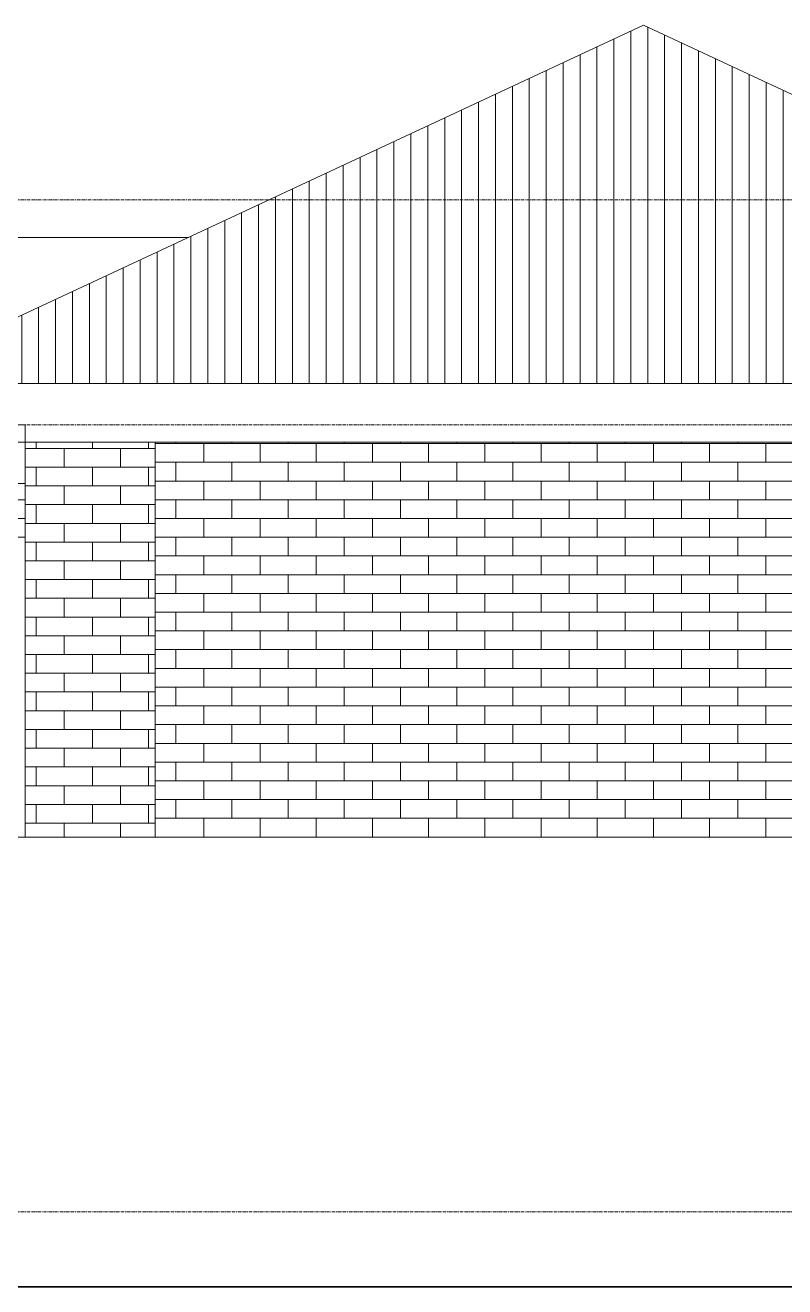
# Model space of a CAD drawing. Header units: inches. Extents: x 22 to 382261, y 22 to 371281.
# Drawn here: x 318734 to 321775, y 141619 to 146669 of the extents above; entities that cross this region are included whole.
import ezdxf

# ---------------------------------------------------------------- set-up
doc = ezdxf.new("R2010")
doc.units = ezdxf.units.IN
doc.header["$MEASUREMENT"] = 0
doc.linetypes.add('Grid Line 1_2_', pattern=[22.225, 12.7, -3.175, 3.175, -3.175])
for name, color, linetype, lineweight in [('A-FLOR', 192, 'Continuous', 9), ('A-FLOR-LEVL', 51, 'Continuous', 9), ('A-ROOF', 132, 'Continuous', 9), ('A-ROOF-OTLN', 132, 'Continuous', 9), ('A-ROOF-PATT', 132, 'Continuous', 9), ('A-WALL', 113, 'Continuous', 9), ('A-WALL-PATT', 111, 'Continuous', 9), ('Q-CASE', 31, 'Continuous', 9)]:
    doc.layers.add(name, color=color, linetype=linetype, lineweight=lineweight)

# ---------------------------------------------------------------- blocks, each defined once
blk = doc.blocks.new('Casework 23 - Casework 23-687365-Left Side Elevation')
at = {"layer": 'Q-CASE'}
h = blk.add_hatch(dxfattribs=at)
h.set_pattern_fill('FP_8', color=256, style=0, pattern_type=2)
h.set_pattern_definition([(0, (-609.6, 300), (0, 75), []), (90, (-609.6, 300), (-112.5, 75), [75, -75])])
h.paths.add_polyline_path([(22798.8, 1800), (22798.8, 3380.5), (22278.8, 3380.5), (22278.8, 1800), (22470.9, 1800)])
for p, q in [((22798.8, 1800), (22798.8, 3380.5)), ((22278.8, 3215), (22278.8, 1800))]:
    blk.add_line(p, q, dxfattribs=at)

msp = doc.modelspace()

# ---------------------------------------------------------------- hatches: boundary and pattern name
at = {"layer": 'A-ROOF-PATT'}
h = msp.add_hatch(dxfattribs=at)
h.set_pattern_fill('FP_6', color=256, style=0, pattern_type=2)
h.set_pattern_definition([(90, (308355.19, 148230.58), (-67.742, 4e-15), [])])
h.paths.add_polyline_path([(321309.9, 145235), (324281.4, 145236.2), (321209, 146668.9), (318134, 145235), (321196.4, 145235)])
at = {"layer": 'A-WALL-PATT'}
h = msp.add_hatch(dxfattribs=at)
h.set_pattern_fill('FP_2', color=256, style=0, pattern_type=2)
h.set_pattern_definition([(0, (326648.995, 141919.45), (0, 75), []), (90, (326649, 141919.45), (-112.5, 75), [75, -75])])
h.paths.add_polyline_path([(323807.3, 143419.4), (326764, 143419.4), (326764, 144665), (323684, 144665), (323684, 143419.4), (323693.8, 143419.4)])
h.paths.add_polyline_path([(319380.1, 143419.4), (323154, 143419.4), (323154, 145000), (319254, 145000), (319254, 143419.4)])
h = msp.add_hatch(dxfattribs=at)
h.set_pattern_fill('FP_11', color=256, style=0, pattern_type=2)
h.set_pattern_definition([(0, (318733.995, 141919.45), (0, 75), []), (90, (318734, 141919.45), (-112.5, 75), [75, -75])])
h.paths.add_polyline_path([(316534, 141619.4), (318067, 141619.4), (318067, 142219.4), (316534, 142219.4), (316534, 142070.1)])
h.paths.add_polyline_path([(317790.9, 144619.4), (318734, 144619.4), (318734, 144834.4), (316534, 144834.4), (316534, 144619.4), (317563.9, 144619.4)])

# ---------------------------------------------------------------- linework, layer by layer
at = {"layer": 'A-FLOR', "lineweight": 35}
msp.add_line((330277.8, 141619.4), (272156.9, 141619.4), dxfattribs=at)
at = {"layer": 'A-FLOR-LEVL', "linetype": 'Grid Line 1_2_'}
for p, q in [((274645.6, 145969.4), (329824.2, 145969.4)), ((274645.6, 145069.4), (329824.2, 145069.4)), ((274645.6, 141919.4), (327919.2, 141919.4)), ((274645.6, 141619.4), (327919.2, 141619.4))]:
    msp.add_line(p, q, dxfattribs=at)
at = {"layer": 'A-ROOF'}
for p, q in [((321209, 146668.9), (318134, 145235)), ((324284, 145235), (321209, 146668.9)), ((315678.1, 145819.4), (319387.4, 145819.4))]:
    msp.add_line(p, q, dxfattribs=at)
at = {"layer": 'A-ROOF-OTLN'}
for p, q in [((318134, 145235), (324303, 145235)), ((316534, 145069.4), (318734, 145069.4)), ((318734, 145069.4), (318734, 144834.4)), ((324303, 145000), (318134, 145000)), ((318734, 144834.4), (316534, 144834.4))]:
    msp.add_line(p, q, dxfattribs=at)
at = {"layer": 'A-WALL'}
for p, q in [((316534, 144619.4), (318734, 144619.4)), ((330277.8, 143419.4), (318347.8, 143419.4))]:
    msp.add_line(p, q, dxfattribs=at)

# ---------------------------------------------------------------- block references
at = {"layer": 'Q-CASE'}
msp.add_blockref('Casework 23 - Casework 23-687365-Left Side Elevation', (296455.2, 141619.4), dxfattribs=at)

doc.saveas('drawing.dxf')
